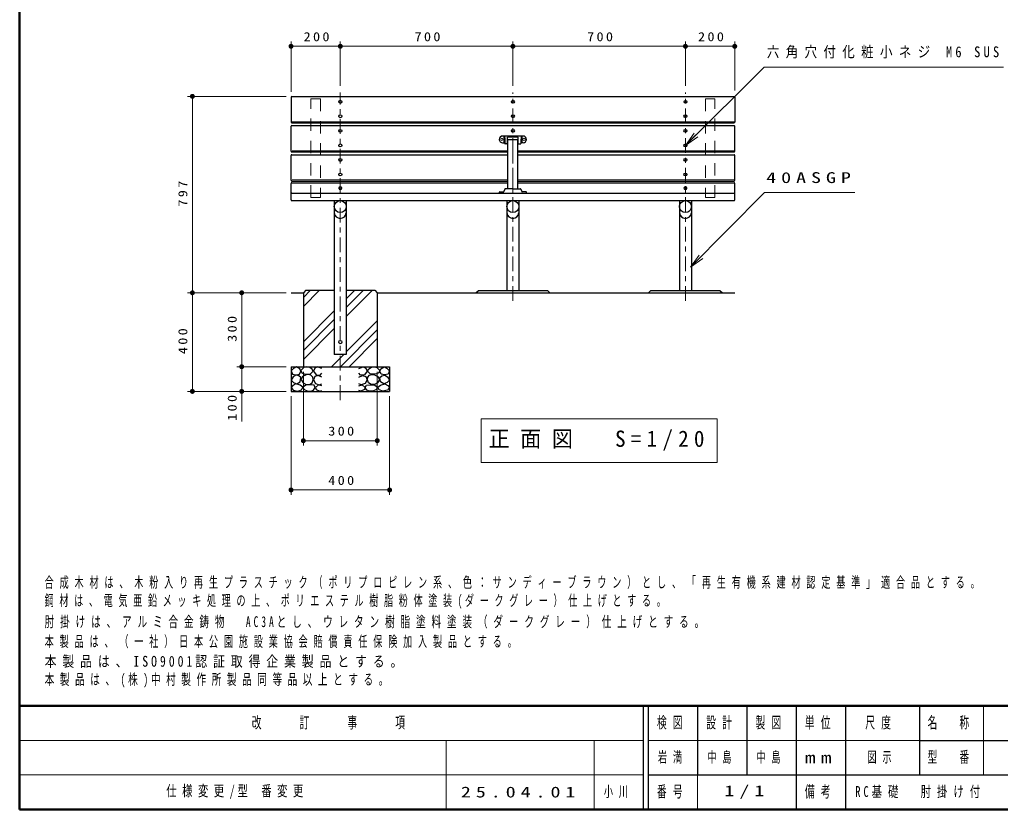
# Model space of a CAD drawing. Units: millimetres on the paper, scale 1:20. Extents: x -365 to 0, y 0 to 257.
# Drawn here: x -365 to -166.1, y 0 to 160.2 of the extents above; entities that cross this region are included whole.
import ezdxf

# ---------------------------------------------------------------- set-up
doc = ezdxf.new("R2010")
doc.units = ezdxf.units.MM
doc.linetypes.add('USER1', pattern=[4.5, 2.5, -2])
doc.linetypes.add('USER2', pattern=[6, 3, -1, 1, -1])
doc.layers.add('LY_1', color=7, linetype='Continuous', lineweight=25)
doc.layers.add('LY_3', color=7, linetype='Continuous', lineweight=13)
doc.styles.add('ＭＳ ゴシック', font='')
doc.styles.get('ＭＳ ゴシック').set_extended_font_data('MS Gothic')

# ---------------------------------------------------------------- blocks, each defined once
blk = doc.blocks.new('filled_dot')
at = {"color": 0, "linetype": 'Continuous', "lineweight": -2, "const_width": 1.25}
blk.add_lwpolyline([(-0.625, 0, 1), (0.625, 0, 1)], format="xyb", close=True, dxfattribs=at)

msp = doc.modelspace()

# ---------------------------------------------------------------- linework, layer by layer
at = {"layer": 'LY_1', "lineweight": 13}
for p, q in [((-309.955, 145.549), (-309.955, 155.799)), ((-299.955, 146.799), (-299.955, 155.799)), ((-264.955, 146.799), (-264.955, 155.799)), ((-229.955, 146.799), (-229.955, 155.799)), ((-219.955, 145.799), (-219.955, 155.799)), ((-309.955, 154.799), (-299.955, 154.799)), ((-299.955, 154.799), (-264.955, 154.799)), ((-264.955, 154.799), (-229.955, 154.799)), ((-229.955, 154.799), (-219.955, 154.799)), ((-310.955, 144.645), (-330.955, 144.645)), ((-329.955, 104.795), (-329.955, 144.645)), ((-309.705, 139.497), (-220.105, 139.497)), ((-229.955, 134.698), (-228.179, 137.167)), ((-229.955, 134.698), (-227.826, 136.813)), ((-227.474, 136.458), (-229.955, 134.698)), ((-309.705, 133.591), (-265.955, 133.591)), ((-263.955, 133.591), (-220.105, 133.591)), ((-309.705, 127.685), (-265.955, 127.685)), ((-263.955, 127.685), (-220.105, 127.685)), ((-228.911, 109.966), (-227.161, 112.453)), ((-228.911, 109.966), (-226.804, 112.102)), ((-226.448, 111.751), (-228.911, 109.966)), ((-310.955, 104.795), (-330.955, 104.795)), ((-329.955, 84.795), (-329.955, 104.795)), ((-319.955, 89.795), (-319.955, 104.795)), ((-307.455, 102.045), (-304.205, 105.295)), ((-307.455, 103.841), (-306.001, 105.295)), ((-298.74, 99.984), (-293.429, 105.295)), ((-298.74, 101.78), (-295.225, 105.295)), ((-298.74, 103.576), (-297.021, 105.295)), ((-307.455, 94.861), (-301.17, 101.146)), ((-307.455, 93.065), (-301.17, 99.35)), ((-307.455, 91.269), (-301.17, 97.554)), ((-298.74, 92.799), (-292.455, 99.084)), ((-299.948, 89.795), (-292.455, 97.288)), ((-298.152, 89.795), (-292.455, 95.492)), ((-301.745, 89.795), (-299.245, 92.295)), ((-310.955, 89.795), (-320.955, 89.795)), ((-319.955, 78.69), (-319.955, 89.795)), ((-307.455, 88.795), (-307.455, 73.795)), ((-292.455, 88.795), (-292.455, 73.795)), ((-310.955, 84.795), (-330.955, 84.795)), ((-309.955, 83.795), (-309.955, 63.795)), ((-289.955, 83.795), (-289.955, 63.795)), ((-271.355, 79.195), (-271.355, 70.395)), ((-223.555, 79.195), (-271.355, 79.195)), ((-223.555, 70.395), (-223.555, 79.195)), ((-292.455, 74.795), (-307.455, 74.795)), ((-271.355, 70.395), (-223.555, 70.395)), ((-289.955, 64.795), (-309.955, 64.795))]:
    msp.add_line(p, q, dxfattribs=at)
at = {"layer": 'LY_1', "linetype": 'USER2', "lineweight": 13}
for p, q in [((-299.955, 83.024), (-299.955, 145.409)), ((-264.955, 103.167), (-264.955, 145.409)), ((-229.955, 103.167), (-229.955, 145.409)), ((-264.955, 124.995), (-264.955, 136.655))]:
    msp.add_line(p, q, dxfattribs=at)
at = {"layer": 'LY_1'}
for p, q in [((-309.955, 144.47), (-309.955, 139.426)), ((-309.805, 144.62), (-220.105, 144.62)), ((-219.955, 144.47), (-219.955, 139.426)), ((-309.805, 139.276), (-220.105, 139.276)), ((-309.955, 133.52), (-309.955, 138.565)), ((-309.805, 138.715), (-220.105, 138.715)), ((-219.955, 133.52), (-219.955, 138.565)), ((-262.88, 136.595), (-267.03, 136.595)), ((-266.787, 136.483), (-266.787, 135.346)), ((-266.591, 135.57), (-266.591, 135.153)), ((-266.051, 135.095), (-266.051, 136.337)), ((-263.909, 136.387), (-266.001, 136.387)), ((-265.955, 125.87), (-265.955, 135.919)), ((-265.955, 135.919), (-263.955, 135.919)), ((-263.955, 125.87), (-263.955, 135.919)), ((-263.859, 135.095), (-263.859, 136.337)), ((-263.319, 135.57), (-263.319, 135.153)), ((-263.123, 136.483), (-263.123, 135.346)), ((-309.805, 133.37), (-265.955, 133.37)), ((-267.03, 135.245), (-266.715, 135.245)), ((-266.693, 135.232), (-266.596, 135.048)), ((-266.151, 134.995), (-266.508, 134.995)), ((-263.955, 133.37), (-220.105, 133.37)), ((-263.759, 134.995), (-263.402, 134.995)), ((-263.217, 135.232), (-263.314, 135.048)), ((-262.88, 135.245), (-263.194, 135.245)), ((-309.955, 127.615), (-309.955, 132.659)), ((-309.805, 132.809), (-265.955, 132.809)), ((-263.955, 132.809), (-220.105, 132.809)), ((-219.955, 127.615), (-219.955, 132.659)), ((-309.805, 127.465), (-265.955, 127.465)), ((-263.955, 127.465), (-220.105, 127.465)), ((-309.955, 123.65), (-309.955, 126.982)), ((-309.805, 127.132), (-265.955, 127.132)), ((-266.592, 125.805), (-266.774, 125.327)), ((-264.955, 125.87), (-266.499, 125.87)), ((-264.955, 125.87), (-263.411, 125.87)), ((-263.955, 127.132), (-220.105, 127.132)), ((-263.317, 125.805), (-263.136, 125.327)), ((-219.955, 123.65), (-219.955, 126.982)), ((-309.805, 124.995), (-220.105, 124.995)), ((-309.805, 123.5), (-220.105, 123.5)), ((-301.17, 123.495), (-301.17, 92.295)), ((-298.74, 123.495), (-298.74, 92.295)), ((-267.705, 124.995), (-267.694, 125.2)), ((-267.705, 124.995), (-262.205, 124.995)), ((-267.594, 125.295), (-266.821, 125.295)), ((-266.17, 123.495), (-266.17, 105.295)), ((-263.74, 123.495), (-263.74, 105.295)), ((-262.315, 125.295), (-263.089, 125.295)), ((-262.205, 124.995), (-262.216, 125.2)), ((-231.17, 123.495), (-231.17, 105.295)), ((-228.74, 123.495), (-228.74, 105.295)), ((-309.955, 104.795), (-307.455, 104.795)), ((-306.955, 105.295), (-307.455, 104.795)), ((-307.455, 104.795), (-307.455, 89.795)), ((-306.955, 105.295), (-301.17, 105.295)), ((-298.74, 105.295), (-292.955, 105.295)), ((-292.955, 105.295), (-292.455, 104.795)), ((-292.455, 104.795), (-292.455, 89.795)), ((-292.455, 104.795), (-219.955, 104.795)), ((-272.455, 104.794), (-271.955, 105.294)), ((-271.955, 105.294), (-257.955, 105.294)), ((-257.955, 105.294), (-257.455, 104.794)), ((-237.455, 104.794), (-236.955, 105.294)), ((-236.955, 105.294), (-222.955, 105.294)), ((-222.955, 105.294), (-222.455, 104.794)), ((-298.74, 92.295), (-301.17, 92.295)), ((-309.955, 89.795), (-309.955, 84.795)), ((-309.955, 89.795), (-289.955, 89.795)), ((-289.955, 89.795), (-289.955, 84.795)), ((-309.955, 84.795), (-289.955, 84.795))]:
    msp.add_line(p, q, dxfattribs=at)
at = {"layer": 'LY_1', "linetype": 'USER1', "lineweight": 13}
for p, q in [((-305.905, 124.12), (-305.905, 144.12)), ((-305.905, 144.12), (-304.005, 144.12)), ((-304.005, 144.12), (-304.005, 124.12)), ((-225.905, 144.12), (-225.905, 124.12)), ((-224.005, 144.12), (-225.905, 144.12)), ((-224.005, 124.12), (-224.005, 144.12)), ((-304.005, 124.12), (-305.905, 124.12)), ((-225.905, 124.12), (-224.005, 124.12))]:
    msp.add_line(p, q, dxfattribs=at)
at = {"layer": 'LY_1', "lineweight": 13}
for points in [[(-229.955, 134.698), (-213.994, 150.554), (-165.455, 150.554)], [(-228.911, 109.966), (-213.945, 125.141), (-195.572, 125.141)]]:
    msp.add_lwpolyline(points, dxfattribs=at)
at = {"layer": 'LY_1'}
for points in [[(-266.787, 136.483), (-266.749, 136.465), (-266.714, 136.442), (-266.684, 136.415), (-266.659, 136.382), (-266.642, 136.345), (-266.63, 136.303), (-266.622, 136.255), (-266.616, 136.199), (-266.611, 136.13), (-266.607, 136.054), (-266.603, 135.974), (-266.6, 135.892), (-266.598, 135.812), (-266.596, 135.736), (-266.594, 135.668), (-266.593, 135.61), (-266.592, 135.564), (-266.591, 135.535), (-266.591, 135.524), (-266.591, 135.535), (-266.591, 135.57)], [(-263.123, 136.483), (-263.16, 136.465), (-263.195, 136.442), (-263.225, 136.415), (-263.25, 136.382), (-263.268, 136.345), (-263.28, 136.303), (-263.288, 136.255), (-263.294, 136.199), (-263.298, 136.13), (-263.303, 136.054), (-263.306, 135.974), (-263.309, 135.892), (-263.312, 135.812), (-263.314, 135.736), (-263.316, 135.668), (-263.317, 135.61), (-263.318, 135.564), (-263.318, 135.535), (-263.319, 135.524), (-263.319, 135.535), (-263.319, 135.57)], [(-303.705, 89.46), (-304.56, 89.776), (-305.099, 89.507), (-305.416, 88.905), (-304.83, 88.145), (-304.053, 88.081), (-303.705, 88.477)], [(-296.205, 89.46), (-295.349, 89.776), (-294.811, 89.507), (-294.494, 88.905), (-295.08, 88.145), (-295.856, 88.081), (-296.205, 88.477)], [(-303.721, 87.654), (-304.481, 88.05), (-305.115, 87.796), (-305.416, 87.147), (-304.972, 86.37), (-304.212, 86.133), (-303.721, 86.339)], [(-296.189, 87.654), (-295.429, 88.05), (-294.795, 87.796), (-294.494, 87.147), (-294.938, 86.37), (-295.698, 86.133), (-296.189, 86.339)], [(-303.705, 85.927), (-304.37, 86.133), (-305.02, 85.578), (-304.845, 85.182), (-304.117, 84.818), (-303.705, 84.976)], [(-296.205, 85.927), (-295.54, 86.133), (-294.89, 85.578), (-295.064, 85.182), (-295.793, 84.818), (-296.205, 84.976)]]:
    msp.add_lwpolyline(points, dxfattribs=at)
for points in [[(-299.66, 126.021), (-299.661, 126.042), (-299.664, 126.063), (-299.67, 126.084), (-299.677, 126.104), (-299.687, 126.123), (-299.699, 126.142), (-299.713, 126.16), (-299.729, 126.177), (-299.746, 126.192), (-299.765, 126.207), (-299.785, 126.219), (-299.807, 126.231), (-299.83, 126.241), (-299.854, 126.249), (-299.878, 126.255), (-299.904, 126.26), (-299.929, 126.262), (-299.955, 126.263), (-299.981, 126.262), (-300.006, 126.26), (-300.031, 126.255), (-300.056, 126.249), (-300.08, 126.241), (-300.102, 126.231), (-300.124, 126.219), (-300.145, 126.207), (-300.164, 126.192), (-300.181, 126.177), (-300.197, 126.16), (-300.211, 126.142), (-300.222, 126.123), (-300.232, 126.104), (-300.24, 126.084), (-300.246, 126.063), (-300.249, 126.042), (-300.25, 126.021), (-300.249, 126), (-300.246, 125.979), (-300.24, 125.958), (-300.232, 125.938), (-300.222, 125.918), (-300.211, 125.899), (-300.197, 125.882), (-300.181, 125.865), (-300.164, 125.849), (-300.145, 125.835), (-300.124, 125.822), (-300.102, 125.811), (-300.08, 125.801), (-300.056, 125.793), (-300.031, 125.786), (-300.006, 125.782), (-299.981, 125.779), (-299.955, 125.778), (-299.929, 125.779), (-299.904, 125.782), (-299.878, 125.786), (-299.854, 125.793), (-299.83, 125.801), (-299.807, 125.811), (-299.785, 125.822), (-299.765, 125.835), (-299.746, 125.849), (-299.729, 125.865), (-299.713, 125.882), (-299.699, 125.899), (-299.687, 125.918), (-299.677, 125.938), (-299.67, 125.958), (-299.664, 125.979), (-299.661, 126)], [(-229.66, 126.021), (-229.661, 126.042), (-229.664, 126.063), (-229.67, 126.084), (-229.677, 126.104), (-229.687, 126.123), (-229.699, 126.142), (-229.713, 126.16), (-229.729, 126.177), (-229.746, 126.192), (-229.765, 126.207), (-229.785, 126.219), (-229.807, 126.231), (-229.83, 126.241), (-229.854, 126.249), (-229.878, 126.255), (-229.904, 126.26), (-229.929, 126.262), (-229.955, 126.263), (-229.981, 126.262), (-230.006, 126.26), (-230.031, 126.255), (-230.056, 126.249), (-230.08, 126.241), (-230.102, 126.231), (-230.124, 126.219), (-230.145, 126.207), (-230.164, 126.192), (-230.181, 126.177), (-230.197, 126.16), (-230.211, 126.142), (-230.222, 126.123), (-230.232, 126.104), (-230.24, 126.084), (-230.246, 126.063), (-230.249, 126.042), (-230.25, 126.021), (-230.249, 126), (-230.246, 125.979), (-230.24, 125.958), (-230.232, 125.938), (-230.222, 125.918), (-230.211, 125.899), (-230.197, 125.882), (-230.181, 125.865), (-230.164, 125.849), (-230.145, 125.835), (-230.124, 125.822), (-230.102, 125.811), (-230.08, 125.801), (-230.056, 125.793), (-230.031, 125.786), (-230.006, 125.782), (-229.981, 125.779), (-229.955, 125.778), (-229.929, 125.779), (-229.904, 125.782), (-229.878, 125.786), (-229.854, 125.793), (-229.83, 125.801), (-229.807, 125.811), (-229.785, 125.822), (-229.765, 125.835), (-229.746, 125.849), (-229.729, 125.865), (-229.713, 125.882), (-229.699, 125.899), (-229.687, 125.918), (-229.677, 125.938), (-229.67, 125.958), (-229.664, 125.979), (-229.661, 126)], [(-308.832, 89.765), (-309.466, 89.464), (-309.941, 88.988), (-309.64, 88.291), (-308.912, 88.149), (-308.215, 88.307), (-307.961, 88.893), (-308.151, 89.4)], [(-306.861, 89.769), (-307.388, 89.634), (-307.969, 88.999), (-307.74, 88.58), (-307.282, 88.343), (-306.767, 88.269), (-306.023, 88.337), (-305.456, 88.877), (-305.739, 89.377), (-306.273, 89.688)], [(-293.049, 89.769), (-292.521, 89.634), (-291.94, 88.999), (-292.17, 88.58), (-292.627, 88.343), (-293.143, 88.269), (-293.886, 88.337), (-294.454, 88.877), (-294.17, 89.377), (-293.637, 89.688)], [(-291.077, 89.765), (-290.444, 89.464), (-289.968, 88.988), (-290.269, 88.291), (-290.998, 88.149), (-291.695, 88.307), (-291.949, 88.893), (-291.759, 89.4)], [(-308.959, 88.117), (-309.498, 87.769), (-309.941, 87.087), (-309.434, 86.628), (-308.769, 86.311), (-308.072, 86.755), (-307.993, 87.594), (-308.401, 87.957)], [(-307.496, 86.553), (-306.875, 86.208), (-306.199, 86.161), (-305.686, 86.522), (-305.442, 87.12), (-305.554, 87.658), (-305.902, 88.066), (-306.368, 88.231), (-306.902, 88.175), (-307.592, 87.806), (-307.888, 87.229)], [(-292.413, 86.553), (-293.035, 86.208), (-293.711, 86.161), (-294.224, 86.522), (-294.468, 87.12), (-294.356, 87.658), (-294.008, 88.066), (-293.542, 88.231), (-293.008, 88.175), (-292.318, 87.806), (-292.021, 87.229)], [(-290.951, 88.117), (-290.412, 87.769), (-289.968, 87.087), (-290.475, 86.628), (-291.141, 86.311), (-291.838, 86.755), (-291.917, 87.594), (-291.509, 87.957)], [(-309, 86.32), (-309.569, 86.001), (-309.907, 85.579), (-309.503, 85.013), (-308.561, 84.81), (-307.845, 85.129), (-307.572, 85.634), (-308.111, 86.089)], [(-306.145, 86.113), (-306.929, 86.073), (-307.591, 85.6), (-307.158, 85.14), (-306.469, 84.829), (-305.904, 84.821), (-305.361, 85.046), (-305.023, 85.573), (-305.28, 86.059)], [(-293.765, 86.113), (-292.981, 86.073), (-292.319, 85.6), (-292.751, 85.14), (-293.44, 84.829), (-294.006, 84.821), (-294.549, 85.046), (-294.887, 85.573), (-294.63, 86.059)], [(-290.91, 86.32), (-290.341, 86.001), (-290.003, 85.579), (-290.406, 85.013), (-291.349, 84.81), (-292.065, 85.129), (-292.338, 85.634), (-291.799, 86.089)]]:
    msp.add_lwpolyline(points, close=True, dxfattribs=at)
for centre, radius in [((-299.95, 143.557), 0.295), ((-264.95, 143.557), 0.295), ((-229.95, 143.557), 0.295), ((-299.955, 140.604), 0.295), ((-264.955, 140.604), 0.295), ((-229.955, 140.604), 0.295), ((-299.955, 137.651), 0.295), ((-264.955, 137.651), 0.295), ((-229.955, 137.651), 0.295), ((-299.955, 134.698), 0.295), ((-229.955, 134.698), 0.295), ((-299.955, 131.745), 0.295), ((-229.955, 131.745), 0.295), ((-299.955, 128.793), 0.295), ((-229.955, 128.793), 0.295), ((-299.955, 122.28), 1.215), ((-264.955, 122.28), 1.215), ((-229.955, 122.28), 1.215), ((-299.955, 94.795), 0.325)]:
    msp.add_circle(centre, radius, dxfattribs=at)
at = {"layer": 'LY_1', "lineweight": 13}
for centre in [(-267.205, 135.92), (-262.705, 135.92)]:
    msp.add_circle(centre, 0.225, dxfattribs=at)
at = {"layer": 'LY_1'}
for centre, radius, start, end in [((-309.805, 144.47), 0.15, 90, 180), ((-220.105, 144.47), 0.15, 0, 90), ((-309.805, 139.426), 0.15, 180, 270), ((-220.105, 139.426), 0.15, 270, 0), ((-309.805, 138.565), 0.15, 90, 180), ((-220.105, 138.565), 0.15, 0, 90), ((-267.03, 135.92), 0.675, 90, 270), ((-266.001, 136.337), 0.05, 90, 180.00001), ((-263.909, 136.337), 0.05, 360, 90), ((-262.88, 135.92), 0.675, 270, 90), ((-309.805, 133.52), 0.15, 180, 270), ((-266.715, 135.22), 0.025, 27.86749, 90), ((-266.508, 135.095), 0.1, 207.86749, 270), ((-266.151, 135.095), 0.1, 270, 0), ((-263.759, 135.095), 0.1, 180, 270), ((-263.402, 135.095), 0.1, 270, 332.13251), ((-263.194, 135.22), 0.025, 90, 152.13251), ((-220.105, 133.52), 0.15, 270, 0), ((-309.805, 132.659), 0.15, 90, 180), ((-220.105, 132.659), 0.15, 0, 90), ((-309.805, 127.615), 0.15, 180, 270), ((-220.105, 127.615), 0.15, 270, 0), ((-309.805, 126.982), 0.15, 90, 180), ((-266.821, 125.345), 0.05, 270, 339.20314), ((-266.499, 125.77), 0.1, 90, 159.20314), ((-263.411, 125.77), 0.1, 20.79686, 90), ((-263.089, 125.345), 0.05, 200.79686, 270), ((-220.105, 126.982), 0.15, 0, 90), ((-309.805, 124.845), 0.15, 90, 180), ((-309.805, 123.65), 0.15, 180, 270), ((-267.594, 125.195), 0.1, 90, 177), ((-262.315, 125.195), 0.1, 3, 90), ((-220.105, 124.845), 0.15, 0, 90), ((-220.105, 123.65), 0.15, 270, 0), ((-299.955, 121.114), 1.222, 186.16716, 353.83282), ((-264.955, 121.114), 1.222, 186.16716, 353.83282), ((-229.955, 121.114), 1.222, 186.16716, 353.83282)]:
    msp.add_arc(centre, radius, start, end, dxfattribs=at)
at = {"layer": 'LY_3', "lineweight": 50}
for p, q in [((-365, 257), (-365, 0)), ((-365, 21), (0, 21)), ((-365, 0), (0, 0))]:
    msp.add_line(p, q, dxfattribs=at)
at = {"layer": 'LY_3', "lineweight": 25}
for p, q in [((-238.5, 21), (-238.5, 0)), ((-237.5, 21), (-237.5, 0)), ((-227.5, 21), (-227.5, 7)), ((-217.5, 21), (-217.5, 7)), ((-207.5, 21), (-207.5, 0)), ((-197.5, 21), (-197.5, 7)), ((-182.5, 21), (-182.5, 7)), ((-182.5, 14), (-70, 14)), ((-237.5, 7), (0, 7)), ((-197.5, 7), (-197.5, 0))]:
    msp.add_line(p, q, dxfattribs=at)
at = {"layer": 'LY_3'}
for p, q in [((-169.5, 21), (-169.5, 7)), ((-365, 14), (-238.5, 14)), ((-278.5, 14), (-278.5, 0)), ((-248.5, 14), (-248.5, 0)), ((-237.5, 14), (-182.5, 14)), ((-365, 7), (-238.5, 7)), ((-227.5, 7), (-227.5, 0))]:
    msp.add_line(p, q, dxfattribs=at)

# ---------------------------------------------------------------- block references
at = {"layer": 'LY_1', "lineweight": 13, "xscale": 0.4, "yscale": 0.4}
for p in [(-309.955, 154.799), (-229.955, 154.799), (-307.455, 74.795), (-309.955, 64.795)]:
    msp.add_blockref('filled_dot', p, dxfattribs=at)
for p, rotation in [((-299.955, 154.799), 180), ((-264.955, 154.799), 180), ((-229.955, 154.799), 180), ((-219.955, 154.799), 180), ((-329.955, 144.645), 270), ((-329.955, 104.795), 270), ((-319.955, 104.795), 270), ((-319.955, 89.795), 270), ((-329.955, 84.795), 90), ((-319.955, 84.795), 90), ((-292.455, 74.795), 180), ((-289.955, 64.795), 180)]:
    msp.add_blockref('filled_dot', p, dxfattribs=dict(at, rotation=rotation))

# ---------------------------------------------------------------- texts
at = {"layer": 'LY_1', "style": 'ＭＳ ゴシック'}
for s, insert, char_height, attachment_point in [('\\T1.33;\\W1.15;200', (-304.538, 155.799), 1.833, 8), ('\\T1.33;\\W1.15;700', (-282.038, 155.799), 1.833, 8), ('\\T1.33;\\W1.15;700', (-247.038, 155.799), 1.833, 8), ('\\T1.33;\\W1.15;200', (-224.538, 155.799), 1.833, 8), ('\\T1.5;\\W0.85;六角穴付化粧小ネジ\\~M6\\~SUS', (-213.455, 153.554), 2.199, 4), ('\\T1.5;\\W1.35;40ASGP', (-213.572, 128.141), 2.199, 4), ('\\T1.33;\\W1.15;300', (-299.538, 75.795), 1.833, 8), ('\\T1.5;\\W0.95;正面図\u3000S=1/20', (-247.455, 74.795), 3.299, 5), ('\\T1.33;\\W1.15;400', (-299.538, 65.795), 1.833, 8), ('\\T1.64;\\W0.6;合成木材は、木粉入り再生プラスチック（ポリプロピレン系、色：サンディーブラウン）とし、「再生有機系建材認定基準」適合品とする。', (-359.922, 44.696), 2.199, 7), ('\\T1.62;\\W0.6;鋼材は、電気亜鉛メッキ処理の上、ポリエステル樹脂粉体塗装(ダークグレー）仕上げとする。', (-359.922, 40.696), 2.199, 7), ('\\T1.61;\\W0.65;肘掛けは、アルミ合金鋳物\u3000AC3Aとし、ウレタン樹脂塗料塗装（ダークグレー）仕上げとする。', (-359.922, 36.696), 2.199, 7), ('\\T1.64;\\W0.6;本製品は、（一社）日本公園施設業協会賠償責任保険加入製品とする。', (-359.922, 32.696), 2.199, 7), ('\\T1.5;\\W0.8;本製品は、ISO9001認証取得企業製品とする。', (-359.922, 28.696), 2.199, 7), ('\\T1.58;\\W0.65;本製品は、(株)中村製作所製品同等品以上とする。', (-359.922, 24.696), 2.199, 7), ('\\T1.64;\\W0.6;岩満', (-232.5, 10.5), 2.199, 5), ('\\T1.64;\\W0.6;中島', (-225.5, 10.5), 2.199, 4), ('\\T1.64;\\W0.6;中島', (-212.5, 10.5), 2.199, 5), ('\\T1.64;\\W0.6;図示', (-190, 10.5), 2.199, 5), ('\\T1.53;\\W0.7;仕様変更/型\\~番変更', (-335.25, 3.5), 2.199, 4), ('\\T1.5;\\W1.35;25.04.01', (-275.5, 3.5), 2.199, 4), ('\\T1.64;\\W0.6;小川', (-246.5, 3.5), 2.199, 4), ('\\T1.5;\\W1.35;1/1', (-217.5, 3.5), 2.199, 5), ('\\T1.58;\\W0.7;RC基礎\u3000肘掛け付', (-195.5, 3.5), 2.199, 4)]:
    msp.add_mtext(s, dxfattribs=dict(at, insert=insert, char_height=char_height, attachment_point=attachment_point))
at = {"layer": 'LY_1', "char_height": 1.833, "attachment_point": 8, "rotation": 90, "style": 'ＭＳ ゴシック'}
for s, insert in [('\\T1.33;\\W1.15;797', (-330.955, 125.136)), ('\\T1.33;\\W1.15;300', (-320.955, 97.711)), ('\\T1.33;\\W1.15;400', (-330.955, 95.211)), ('\\T1.33;\\W1.15;100', (-320.955, 81.69))]:
    msp.add_mtext(s, dxfattribs=dict(at, insert=insert))
at = {"layer": 'LY_3', "char_height": 2.346, "attachment_point": 5, "style": 'ＭＳ ゴシック'}
for s, insert in [('\\T1.64;\\W0.6;改\u3000\u3000訂\u3000\u3000事\u3000\u3000項', (-301.75, 17.5)), ('\\T1.64;\\W0.6;検図', (-232.5, 17.5)), ('\\T1.64;\\W0.6;設計', (-222.5, 17.5)), ('\\T1.64;\\W0.6;製図', (-212.5, 17.5)), ('\\T1.64;\\W0.6;単位', (-202.5, 17.5)), ('\\T1.64;\\W0.6;尺度', (-190.25, 17.5)), ('\\T1.64;\\W0.6;名\u3000称', (-176, 17.5)), ('\\T1.64;\\W0.6;型\u3000番', (-176, 10.5)), ('\\T1.5;\\W1.35;mm', (-202.5, 10.5)), ('\\T1.64;\\W0.6;番号', (-232.5, 3.5)), ('\\T1.64;\\W0.6;備考', (-202.5, 3.5))]:
    msp.add_mtext(s, dxfattribs=dict(at, insert=insert))

doc.saveas('drawing.dxf')
